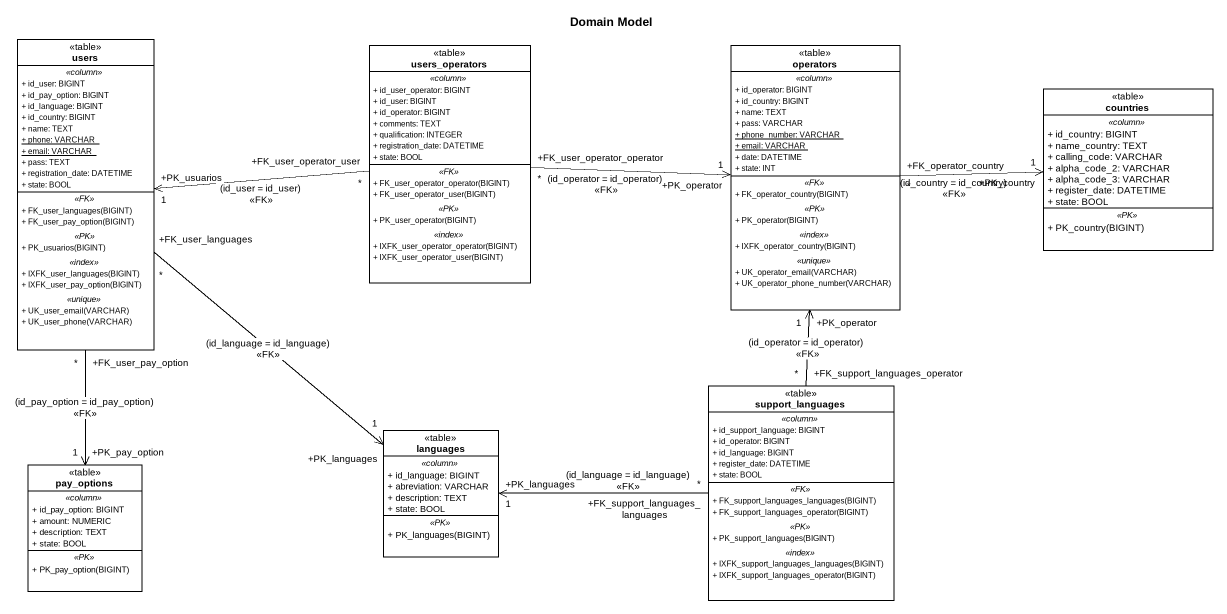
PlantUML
@startuml
title Domain Model
hide circle
hide empty members
skinparam classAttributeIconSize 0
class users <<table>> {
  .. <<column>> ..
  + id_user: BIGINT
  + id_pay_option: BIGINT
  + id_language: BIGINT
  + id_country: BIGINT
  + name: TEXT
  {static} + phone: VARCHAR
  {static} + email: VARCHAR
  + pass: TEXT
  + registration_date: DATETIME
  + state: BOOL
  .. <<FK>> ..
  + FK_user_languages(BIGINT)
  + FK_user_pay_option(BIGINT)
  .. <<PK>> ..
  + PK_usuarios(BIGINT)
  .. <<index>> ..
  + IXFK_user_languages(BIGINT)
  + IXFK_user_pay_option(BIGINT)
  .. <<unique>> ..
  + UK_user_email(VARCHAR)
  + UK_user_phone(VARCHAR)
}
class users_operators <<table>> {
  .. <<column>> ..
  + id_user_operator: BIGINT
  + id_user: BIGINT
  + id_operator: BIGINT
  + comments: TEXT
  + qualification: INTEGER
  + registration_date: DATETIME
  + state: BOOL
  .. <<FK>> ..
  + FK_user_operator_operator(BIGINT)
  + FK_user_operator_user(BIGINT)
  .. <<PK>> ..
  + PK_user_operator(BIGINT)
  .. <<index>> ..
  + IXFK_user_operator_operator(BIGINT)
  + IXFK_user_operator_user(BIGINT)
}
class operators <<table>> {
  .. <<column>> ..
  + id_operator: BIGINT
  + id_country: BIGINT
  + name: TEXT
  + pass: VARCHAR
  {static} + phone_number: VARCHAR
  {static} + email: VARCHAR
  + date: DATETIME
  + state: INT
  .. <<FK>> ..
  + FK_operator_country(BIGINT)
  .. <<PK>> ..
  + PK_operator(BIGINT)
  .. <<index>> ..
  + IXFK_operator_country(BIGINT)
  .. <<unique>> ..
  + UK_operator_email(VARCHAR)
  + UK_operator_phone_number(VARCHAR)
}
class countries <<table>> {
  .. <<column>> ..
  + id_country: BIGINT
  + name_country: TEXT
  + calling_code: VARCHAR
  + alpha_code_2: VARCHAR
  + alpha_code_3: VARCHAR
  + register_date: DATETIME
  + state: BOOL
  .. <<PK>> ..
  + PK_country(BIGINT)
}
class support_languages <<table>> {
  .. <<column>> ..
  + id_support_language: BIGINT
  + id_operator: BIGINT
  + id_language: BIGINT
  + register_date: DATETIME
  + state: BOOL
  .. <<FK>> ..
  + FK_support_languages_languages(BIGINT)
  + FK_support_languages_operator(BIGINT)
  .. <<PK>> ..
  + PK_support_languages(BIGINT)
  .. <<index>> ..
  + IXFK_support_languages_languages(BIGINT)
  + IXFK_support_languages_operator(BIGINT)
}
class pay_options <<table>> {
  .. <<column>> ..
  + id_pay_option: BIGINT
  + amount: NUMERIC
  + description: TEXT
  + state: BOOL
  .. <<PK>> ..
  + PK_pay_option(BIGINT)
}
class languages <<table>> {
  .. <<column>> ..
  + id_language: BIGINT
  + abreviation: VARCHAR
  + description: TEXT
  + state: BOOL
  .. <<PK>> ..
  + PK_languages(BIGINT)
}
users "+FK_user_pay_option\n*" --> "+PK_pay_option\n1" pay_options : (id_pay_option = id_pay_option)\n<<FK>>
users "+FK_user_languages\n*" --> "+PK_languages\n1" languages : (id_language = id_language)\n<<FK>>
users_operators "+FK_user_operator_user\n*" -left-> "+PK_usuarios\n1" users : (id_user = id_user)\n<<FK>>
users_operators "+FK_user_operator_operator\n*" -right-> "+PK_operator\n1" operators : (id_operator = id_operator)\n<<FK>>
operators "+FK_operator_country\n*" -right-> "+PK_country\n1" countries : (id_country = id_country)\n<<FK>>
support_languages "+FK_support_languages_operator\n*" -up-> "+PK_operator\n1" operators : (id_operator = id_operator)\n<<FK>>
support_languages "+FK_support_languages_languages\n*" -left-> "+PK_languages\n1" languages : (id_language = id_language)\n<<FK>>
@enduml
